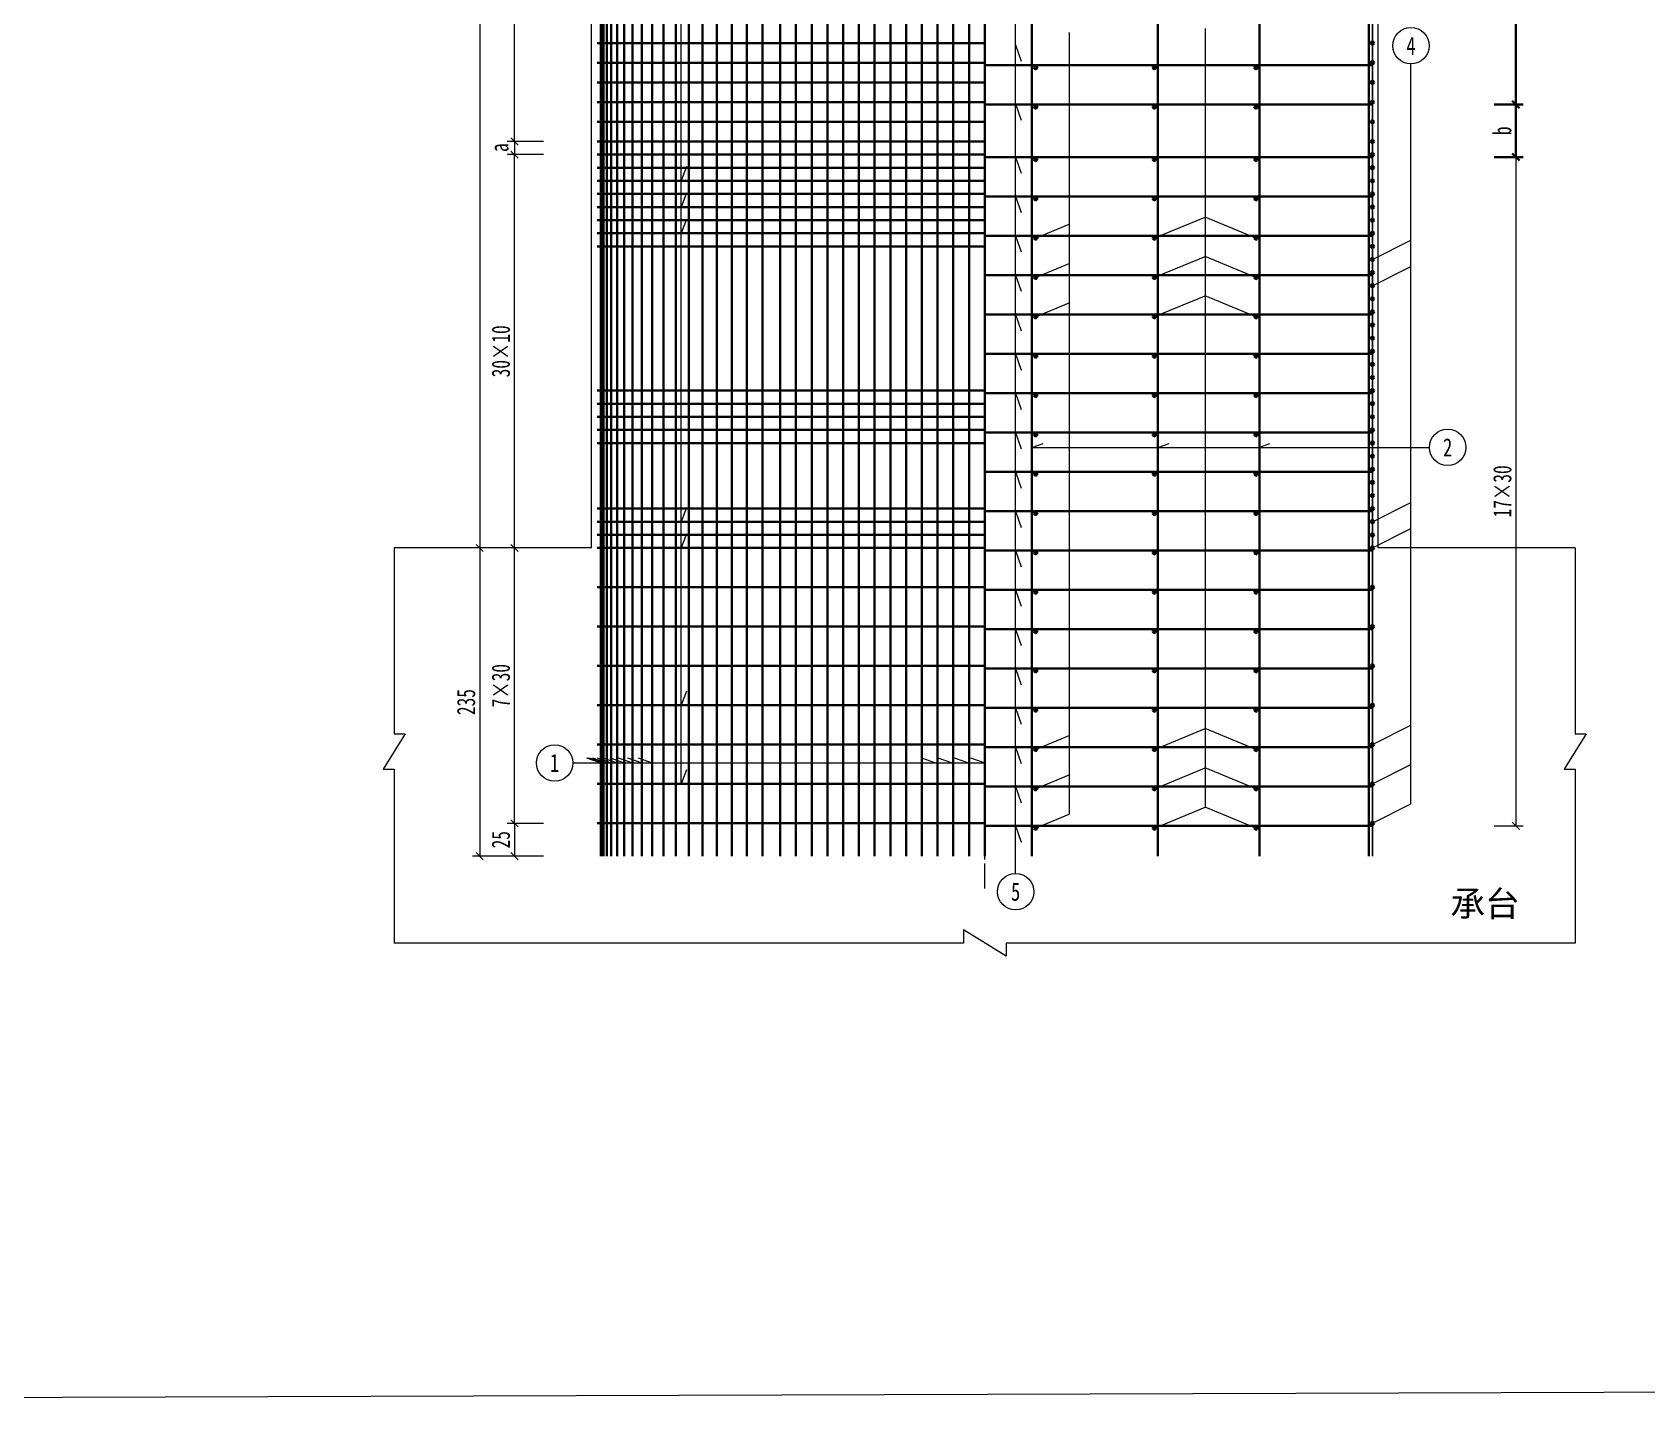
# Model space of a CAD drawing. Header units: millimetres. Extents: x 3400 to 11153, y 4569 to 11779.
# Drawn here: x 4631 to 5863, y 6168 to 7214 of the extents above; entities that cross this region are included whole.
import ezdxf
from ezdxf.enums import TextEntityAlignment as Align

# ---------------------------------------------------------------- set-up
doc = ezdxf.new("R2010")
doc.units = ezdxf.units.MM
doc.linetypes.add('CENTER2', pattern=[28.575, 19.05, -3.175, 3.175, -3.175])
doc.layers.get('0').update_dxf_attribs({"lineweight": 15})
doc.layers.get('Defpoints').update_dxf_attribs({"color": 8})
for name, color, linetype, lineweight in [('中心线', 2, 'CENTER2', 15), ('尺寸标注', 4, 'Continuous', 13), ('文本', 7, 'Continuous', 15), ('文本 @ 1', 7, 'Continuous', 15), ('标注', 4, 'Continuous', 13), ('细实线', 4, 'Continuous', 15), ('细线', 4, 'Continuous', 15), ('钢筋', 1, 'Continuous', 30)]:
    doc.layers.add(name, color=color, linetype=linetype, lineweight=lineweight)
doc.styles.add('111', font='仿宋_GB2312.ttf', dxfattribs={"width": 0.7})
doc.styles.add('Annotative', font='仿宋_GB2312.ttf')
doc.styles.add('FS', font='仿宋_GB2312.ttf', dxfattribs={"width": 0.75})
doc.dimstyles.new('200', dxfattribs={"dimscale": 0, "dimtxt": 2.5, "dimasz": 1, "dimexe": 1, "dimexo": 1, "dimgap": 0.6, "dimtad": 1, "dimdec": 1, "dimdsep": 46, "dimtxsty": '111', "dimblk": 'OBLIQUE', "dimcen": 0, "dimclrd": 4, "dimclre": 4, "dimclrt": 4, "dimadec": 1, "dimazin": 2, "dimtfac": 1, "dimtdec": 1, "dimtix": 1, "dimtmove": 2, "dimatfit": 3, "dimfxl": 4, "dimfxlon": 1, "dimtolj": 1, "dimlwd": -1, "dimlwe": -1, "dimarcsym": 0})

# ---------------------------------------------------------------- blocks, each defined once
blk = doc.blocks.new('DJ 22')
at = {"layer": '钢筋'}
h = blk.add_hatch(color=256, dxfattribs=at)
h.dxf.hatch_style = 1
h.paths.add_polyline_path([(1.3, 0, 1), (-1.3, 0, 1)])
blk.add_circle((0, 0), 1.25, dxfattribs=at)
blk = doc.blocks.new('_Oblique')
at = {"color": 0, "linetype": 'ByBlock', "lineweight": -2}
blk.add_line((-0.5, -0.5), (0.5, 0.5), dxfattribs=at)
blk = doc.blocks.new('*D6')
at = {"color": 4, "transparency": 16777216}
for p, q in [((5021.3, 7490.2), (4993.5, 7490.2)), ((4999.1, 7130.2), (4999.1, 7490.2)), ((5021.3, 7130.2), (4993.5, 7130.2))]:
    blk.add_line(p, q, dxfattribs=at)
at = {"layer": 'Defpoints', "color": 0, "transparency": 16777216}
for p in [(4999.1, 7490.2), (5062.2, 7490.2), (5062.2, 7130.2)]:
    blk.add_point(p, dxfattribs=at)
at = {"color": 4, "transparency": 16777216, "xscale": 5.555555555555556, "yscale": 5.555555555555556, "zscale": 5.555555555555556}
for p, rotation in [((4999.1, 7490.2), 90), ((4999.1, 7130.2), 270)]:
    blk.add_blockref('_Oblique', p, dxfattribs=dict(at, rotation=rotation))
at = {"color": 4, "transparency": 16777216, "insert": (4988.8, 7310.2), "char_height": 13.89, "attachment_point": 5, "rotation": 90, "style": '111'}
blk.add_mtext('\\A1;m×15', dxfattribs=at)
blk = doc.blocks.new('*D7')
at = {"color": 4, "transparency": 16777216}
for p, q in [((5021.3, 7120.2), (4993.5, 7120.2)), ((4999.1, 6820.2), (4999.1, 7120.2)), ((5021.3, 6820.2), (4993.5, 6820.2))]:
    blk.add_line(p, q, dxfattribs=at)
at = {"layer": 'Defpoints', "color": 0, "transparency": 16777216}
for p in [(4999.1, 7120.2), (5062.2, 7120.2), (5062.2, 6820.2)]:
    blk.add_point(p, dxfattribs=at)
at = {"color": 4, "transparency": 16777216, "xscale": 5.555555555555556, "yscale": 5.555555555555556, "zscale": 5.555555555555556}
for p, rotation in [((4999.1, 7120.2), 90), ((4999.1, 6820.2), 270)]:
    blk.add_blockref('_Oblique', p, dxfattribs=dict(at, rotation=rotation))
at = {"color": 4, "transparency": 16777216, "insert": (4988.8, 6970.2), "char_height": 13.89, "attachment_point": 5, "rotation": 90, "style": '111'}
blk.add_mtext('\\A1;30×10', dxfattribs=at)
blk = doc.blocks.new('*D8')
at = {"color": 4, "transparency": 16777216}
for p, q in [((5021.3, 6820.2), (4993.5, 6820.2)), ((4999.1, 6610.2), (4999.1, 6820.2)), ((5021.3, 6610.2), (4993.5, 6610.2))]:
    blk.add_line(p, q, dxfattribs=at)
at = {"layer": 'Defpoints', "color": 0, "transparency": 16777216}
for p in [(4999.1, 6820.2), (5062.2, 6820.2), (5062.2, 6610.2)]:
    blk.add_point(p, dxfattribs=at)
at = {"color": 4, "transparency": 16777216, "xscale": 5.555555555555556, "yscale": 5.555555555555556, "zscale": 5.555555555555556}
for p, rotation in [((4999.1, 6820.2), 90), ((4999.1, 6610.2), 270)]:
    blk.add_blockref('_Oblique', p, dxfattribs=dict(at, rotation=rotation))
at = {"color": 4, "transparency": 16777216, "insert": (4988.8, 6715.2), "char_height": 13.89, "attachment_point": 5, "rotation": 90, "style": '111'}
blk.add_mtext('\\A1;7×30', dxfattribs=at)
blk = doc.blocks.new('*D9')
at = {"color": 4, "transparency": 16777216}
for p, q in [((5021.3, 6610.2), (4993.5, 6610.2)), ((4999.1, 6610.2), (4999.1, 6585.2)), ((5021.3, 6585.2), (4993.5, 6585.2))]:
    blk.add_line(p, q, dxfattribs=at)
at = {"layer": 'Defpoints', "color": 0, "transparency": 16777216}
for p in [(5062.2, 6610.2), (4999.1, 6585.2), (5064.4, 6585.2)]:
    blk.add_point(p, dxfattribs=at)
at = {"color": 4, "transparency": 16777216, "xscale": 5.555555555555556, "yscale": 5.555555555555556, "zscale": 5.555555555555556}
for p, rotation in [((4999.1, 6610.2), 90), ((4999.1, 6585.2), 270)]:
    blk.add_blockref('_Oblique', p, dxfattribs=dict(at, rotation=rotation))
at = {"color": 4, "transparency": 16777216, "insert": (4988.8, 6597.7), "char_height": 13.89, "attachment_point": 5, "rotation": 90, "style": '111'}
blk.add_mtext('\\A1;25', dxfattribs=at)
blk = doc.blocks.new('*D10')
at = {"color": 4, "transparency": 16777216}
for p, q in [((4994.8, 6820.2), (4967.1, 6820.2)), ((4972.6, 6820.2), (4972.6, 6585.2)), ((4994.8, 6585.2), (4967.1, 6585.2))]:
    blk.add_line(p, q, dxfattribs=at)
at = {"layer": 'Defpoints', "color": 0, "transparency": 16777216}
for p in [(5035.7, 6820.2), (4972.6, 6585.2), (5064.4, 6585.2)]:
    blk.add_point(p, dxfattribs=at)
at = {"color": 4, "transparency": 16777216, "xscale": 5.555555555555556, "yscale": 5.555555555555556, "zscale": 5.555555555555556}
for p, rotation in [((4972.6, 6820.2), 90), ((4972.6, 6585.2), 270)]:
    blk.add_blockref('_Oblique', p, dxfattribs=dict(at, rotation=rotation))
at = {"color": 4, "transparency": 16777216, "insert": (4962.3, 6702.7), "char_height": 13.89, "attachment_point": 5, "rotation": 90, "style": '111'}
blk.add_mtext('\\A1;235', dxfattribs=at)
blk = doc.blocks.new('*D11')
at = {"color": 4, "transparency": 16777216}
for p, q in [((4994.8, 7695.2), (4967.1, 7695.2)), ((4972.6, 7695.2), (4972.6, 6820.2)), ((4994.8, 6820.2), (4967.1, 6820.2))]:
    blk.add_line(p, q, dxfattribs=at)
at = {"layer": 'Defpoints', "color": 0, "transparency": 16777216}
for p in [(5057.8, 7695.2), (4972.6, 6820.2), (5064.4, 6820.2)]:
    blk.add_point(p, dxfattribs=at)
at = {"color": 4, "transparency": 16777216, "xscale": 5.555555555555556, "yscale": 5.555555555555556, "zscale": 5.555555555555556}
for p, rotation in [((4972.6, 7695.2), 90), ((4972.6, 6820.2), 270)]:
    blk.add_blockref('_Oblique', p, dxfattribs=dict(at, rotation=rotation))
at = {"color": 4, "transparency": 16777216, "insert": (4962.3, 7257.7), "char_height": 13.89, "attachment_point": 5, "rotation": 90, "style": '111'}
blk.add_mtext('\\A1;H', dxfattribs=at)
blk = doc.blocks.new('*D12')
at = {"color": 4, "transparency": 16777216}
for p, q in [((5021.3, 7130.2), (4993.5, 7130.2)), ((4999.1, 7130.2), (4999.1, 7120.2)), ((5021.3, 7120.2), (4993.5, 7120.2))]:
    blk.add_line(p, q, dxfattribs=at)
at = {"layer": 'Defpoints', "color": 0, "transparency": 16777216}
for p in [(5062.2, 7130.2), (4999.1, 7120.2), (5062.2, 7120.2)]:
    blk.add_point(p, dxfattribs=at)
at = {"color": 4, "transparency": 16777216, "xscale": 5.555555555555556, "yscale": 5.555555555555556, "zscale": 5.555555555555556}
for p, rotation in [((4999.1, 7130.2), 90), ((4999.1, 7120.2), 270)]:
    blk.add_blockref('_Oblique', p, dxfattribs=dict(at, rotation=rotation))
at = {"color": 4, "transparency": 16777216, "insert": (4987.7, 7125.5), "char_height": 13.89, "attachment_point": 5, "rotation": 90, "style": '111'}
blk.add_mtext('\\A1;a', dxfattribs=at)
blk = doc.blocks.new('*D35')
at = {"layer": 'Defpoints', "color": 0, "transparency": 16777216}
for p in [(5626.1, 7473.4), (5629.5, 7158.4), (5762.8, 7158.4)]:
    blk.add_point(p, dxfattribs=at)
at = {"layer": '钢筋', "color": 4, "transparency": 16777216}
for p, q in [((5746.1, 7473.4), (5768.3, 7473.4)), ((5762.8, 7473.4), (5762.8, 7158.4)), ((5746.1, 7158.4), (5768.3, 7158.4))]:
    blk.add_line(p, q, dxfattribs=at)
at = {"layer": '钢筋', "color": 4, "transparency": 16777216, "xscale": 5.555555555555556, "yscale": 5.555555555555556, "zscale": 5.555555555555556}
for p, rotation in [((5762.8, 7473.4), 90), ((5762.8, 7158.4), 270)]:
    blk.add_blockref('_Oblique', p, dxfattribs=dict(at, rotation=rotation))
at = {"layer": '钢筋', "color": 4, "transparency": 16777216, "insert": (5752.5, 7315.9), "char_height": 13.89, "attachment_point": 5, "rotation": 90, "style": '111'}
blk.add_mtext('\\A1;n×30', dxfattribs=at)
blk = doc.blocks.new('*D36')
at = {"layer": 'Defpoints', "color": 0, "transparency": 16777216}
for p in [(5624.1, 7158.4), (5624.1, 7118.4), (5762.8, 7118.4)]:
    blk.add_point(p, dxfattribs=at)
at = {"layer": '钢筋', "color": 4, "transparency": 16777216}
for p, q in [((5746.1, 7158.4), (5768.3, 7158.4)), ((5762.8, 7158.4), (5762.8, 7118.4)), ((5746.1, 7118.4), (5768.3, 7118.4))]:
    blk.add_line(p, q, dxfattribs=at)
at = {"layer": '钢筋', "color": 4, "transparency": 16777216, "xscale": 5.555555555555556, "yscale": 5.555555555555556, "zscale": 5.555555555555556}
for p, rotation in [((5762.8, 7158.4), 90), ((5762.8, 7118.4), 270)]:
    blk.add_blockref('_Oblique', p, dxfattribs=dict(at, rotation=rotation))
at = {"layer": '钢筋', "color": 4, "transparency": 16777216, "insert": (5752.5, 7138.4), "char_height": 13.89, "attachment_point": 5, "rotation": 90, "style": '111'}
blk.add_mtext('\\A1;b', dxfattribs=at)
blk = doc.blocks.new('*D37')
at = {"color": 4, "transparency": 16777216}
for p, q in [((5746.1, 7118.4), (5768.3, 7118.4)), ((5762.8, 7118.4), (5762.8, 6608.4)), ((5746.1, 6608.4), (5768.3, 6608.4))]:
    blk.add_line(p, q, dxfattribs=at)
at = {"layer": 'Defpoints', "color": 0, "transparency": 16777216}
for p in [(5632.2, 7118.4), (5625.4, 6608.4), (5762.8, 6608.4)]:
    blk.add_point(p, dxfattribs=at)
at = {"color": 4, "transparency": 16777216, "xscale": 5.555555555555556, "yscale": 5.555555555555556, "zscale": 5.555555555555556}
for p, rotation in [((5762.8, 7118.4), 90), ((5762.8, 6608.4), 270)]:
    blk.add_blockref('_Oblique', p, dxfattribs=dict(at, rotation=rotation))
at = {"color": 4, "transparency": 16777216, "insert": (5752.5, 6863.4), "char_height": 13.89, "attachment_point": 5, "rotation": 90, "style": '111'}
blk.add_mtext('\\A1;17×30', dxfattribs=at)

msp = doc.modelspace()

# ---------------------------------------------------------------- linework, layer by layer
msp.add_lwpolyline([(3400.32, 8603.15), (8024.4, 8618.03), (8024.4, 6183.2), (3400.32, 6168.32)], close=True)
at = {"layer": 'Defpoints'}
msp.add_line((5653.36, 6585.23), (5653.36, 7294.73), dxfattribs=at)
at = {"layer": '中心线'}
msp.add_line((5357.78, 6560.39), (5357.78, 7294.73), dxfattribs=at)
at = {"layer": '尺寸标注'}
for centre in [(5682.78, 7203.24), (5710.76, 6896.94), (5029.79, 6656.26), (5381.29, 6558.08)]:
    msp.add_circle(centre, 13.89, dxfattribs=at)
at = {"layer": '标注'}
for p, q in [((5126.36, 6640.23), (5126.36, 7690.23)), ((5130.36, 7111.04), (5126.36, 7100.23)), ((5130.36, 7091.04), (5126.36, 7080.23)), ((5130.36, 7071.04), (5126.36, 7060.23)), ((5130.36, 6851.04), (5126.36, 6840.23)), ((5130.36, 6831.04), (5126.36, 6820.23)), ((5130.36, 6711.04), (5126.36, 6700.23)), ((5043.68, 6656.26), (5357.78, 6656.26)), ((5054.1, 6660.26), (5064.91, 6656.26)), ((5054.75, 6660.26), (5065.56, 6656.26)), ((5056.13, 6660.26), (5066.94, 6656.26)), ((5058.65, 6660.26), (5069.46, 6656.26)), ((5062.16, 6660.26), (5072.96, 6656.26)), ((5066.62, 6660.26), (5077.43, 6656.26)), ((5072.02, 6660.26), (5082.82, 6656.26)), ((5078.27, 6660.26), (5089.08, 6656.26)), ((5085.42, 6660.26), (5096.22, 6656.26)), ((5093.34, 6660.26), (5104.14, 6656.26)), ((5130.36, 6651.04), (5126.36, 6640.23)), ((5309.47, 6660.26), (5320.28, 6656.26)), ((5321.97, 6660.26), (5332.78, 6656.26)), ((5334.47, 6660.26), (5345.28, 6656.26)), ((5346.97, 6660.26), (5357.78, 6656.26))]:
    msp.add_line(p, q, dxfattribs=at)
at = {"layer": '细实线'}
for p, q in [((5057.78, 6820.23), (5057.78, 7294.73)), ((5657.78, 6820.23), (5657.78, 7294.73)), ((5682.78, 6624.96), (5682.78, 7189.35)), ((5653.36, 7040.23), (5682.78, 7054.96)), ((5653.36, 7020.23), (5682.78, 7034.96)), ((5653.36, 6840.23), (5682.78, 6854.96)), ((5653.36, 6820.23), (5682.78, 6834.96)), ((5057.78, 6820.23), (4907.37, 6820.23)), ((5807.93, 6820.23), (5657.78, 6820.23)), ((5653.36, 6670.23), (5682.78, 6684.96)), ((5653.36, 6640.23), (5682.78, 6654.96)), ((5653.36, 6610.23), (5682.78, 6624.96))]:
    msp.add_line(p, q, dxfattribs=at)
for points in [[(4907.37, 6820.23), (4907.37, 6678.57), (4915.74, 6678.57), (4898.99, 6651.57), (4907.37, 6651.57), (4907.37, 6518.82)], [(5807.93, 6820.23), (5807.93, 6678.57), (5816.31, 6678.57), (5799.56, 6651.57), (5807.93, 6651.57), (5807.93, 6518.82)], [(5807.93, 6518.82), (5373.98, 6518.82), (5373.98, 6508.77), (5341.58, 6528.87), (5341.58, 6518.82), (4907.37, 6518.82)]]:
    msp.add_lwpolyline(points, dxfattribs=at)
at = {"layer": '细线'}
for p, q in [((5381.29, 6571.97), (5381.29, 7628.39)), ((5525.78, 7216.34), (5525.78, 6622.61)), ((5381.29, 7203.86), (5385.48, 7191.42)), ((5422.14, 7213.42), (5422.14, 6617.19)), ((5381.29, 7158.86), (5385.48, 7146.42)), ((5381.29, 7118.39), (5385.48, 7105.95)), ((5381.29, 7088.39), (5385.48, 7075.95)), ((5396.49, 7056.55), (5422.14, 7067.19)), ((5487.89, 7056.89), (5525.78, 7072.61)), ((5564.49, 7056.55), (5525.78, 7072.61)), ((5381.29, 7058.39), (5385.48, 7045.95)), ((5487.89, 7026.89), (5525.78, 7042.61)), ((5564.49, 7026.55), (5525.78, 7042.61)), ((5396.49, 7026.55), (5422.14, 7037.19)), ((5381.29, 7028.39), (5385.48, 7015.95)), ((5396.49, 6996.55), (5422.14, 7007.19)), ((5487.89, 6996.89), (5525.78, 7012.61)), ((5564.49, 6996.55), (5525.78, 7012.61)), ((5381.29, 6998.39), (5385.48, 6985.95)), ((5381.29, 6968.39), (5385.48, 6955.95)), ((5381.29, 6938.39), (5385.48, 6925.95)), ((5381.29, 6908.39), (5385.48, 6895.95)), ((5393.78, 6896.94), (5402.37, 6899.83)), ((5393.78, 6896.94), (5696.87, 6896.94)), ((5489.78, 6896.94), (5498.37, 6899.83)), ((5566.65, 6896.94), (5575.25, 6899.83)), ((5381.29, 6878.39), (5385.48, 6865.95)), ((5381.29, 6848.39), (5385.48, 6835.95)), ((5381.29, 6818.39), (5385.48, 6805.95)), ((5381.29, 6788.39), (5385.48, 6775.95)), ((5381.29, 6758.39), (5385.48, 6745.95)), ((5381.29, 6728.39), (5385.48, 6715.95)), ((5381.29, 6698.39), (5385.48, 6685.95)), ((5396.49, 6666.55), (5422.14, 6677.19)), ((5487.89, 6666.89), (5525.78, 6682.61)), ((5564.49, 6666.55), (5525.78, 6682.61)), ((5381.29, 6668.39), (5385.48, 6655.95)), ((5487.89, 6636.89), (5525.78, 6652.61)), ((5564.49, 6636.55), (5525.78, 6652.61)), ((5381.29, 6638.39), (5385.48, 6625.95)), ((5396.49, 6636.55), (5422.14, 6647.19)), ((5396.49, 6606.55), (5422.14, 6617.19)), ((5487.89, 6606.89), (5525.78, 6622.61)), ((5564.49, 6606.55), (5525.78, 6622.61)), ((5381.29, 6608.39), (5385.48, 6595.95))]:
    msp.add_line(p, q, dxfattribs=at)
at = {"layer": '钢筋'}
for p, q in [((5064.91, 7294.73), (5064.91, 6585.23)), ((5065.41, 7294.73), (5065.41, 6585.23)), ((5066.94, 7294.73), (5066.94, 6585.23)), ((5069.46, 7294.73), (5069.46, 6585.23)), ((5072.96, 7294.73), (5072.96, 6585.23)), ((5077.43, 7294.73), (5077.43, 6585.23)), ((5082.82, 7294.73), (5082.82, 6585.23)), ((5089.08, 7294.73), (5089.08, 6585.23)), ((5096.22, 7294.73), (5096.22, 6585.23)), ((5104.14, 7294.73), (5104.14, 6585.23)), ((5112.79, 7294.73), (5112.79, 6585.23)), ((5122.12, 7294.73), (5122.12, 6585.23)), ((5132.06, 7294.73), (5132.06, 6585.23)), ((5142.54, 7294.73), (5142.54, 6585.23)), ((5153.48, 7294.73), (5153.48, 6585.23)), ((5164.8, 7294.73), (5164.8, 6585.23)), ((5176.44, 7294.73), (5176.44, 6585.23)), ((5188.29, 7294.73), (5188.29, 6585.23)), ((5201.78, 7294.73), (5201.78, 6585.23)), ((5213.78, 7294.73), (5213.78, 6585.23)), ((5225.78, 7294.73), (5225.78, 6585.23)), ((5237.78, 7294.73), (5237.78, 6585.23)), ((5249.78, 7294.73), (5249.78, 6585.23)), ((5261.78, 7294.73), (5261.78, 6585.23)), ((5273.78, 7294.73), (5273.78, 6585.23)), ((5285.78, 7294.73), (5285.78, 6585.23)), ((5297.78, 7294.73), (5297.78, 6585.23)), ((5309.78, 7294.73), (5309.78, 6585.23)), ((5321.78, 7294.73), (5321.78, 6585.23)), ((5333.78, 7294.73), (5333.78, 6585.23)), ((5345.78, 7294.73), (5345.78, 6585.23)), ((5357.78, 7294.73), (5357.78, 6585.23)), ((5393.78, 7294.73), (5393.78, 6585.23)), ((5489.78, 7294.73), (5489.78, 6585.23)), ((5567.2, 7294.73), (5567.2, 6585.23)), ((5650.65, 7294.73), (5650.65, 6585.23)), ((5062.2, 7205.23), (5357.78, 7205.23)), ((5062.2, 7190.23), (5357.78, 7190.23)), ((5653.36, 7188.39), (5357.78, 7188.39)), ((5062.2, 7175.23), (5357.78, 7175.23)), ((5062.2, 7160.23), (5357.78, 7160.23)), ((5653.36, 7158.39), (5357.78, 7158.39)), ((5062.2, 7145.23), (5357.78, 7145.23)), ((5062.2, 7130.23), (5357.78, 7130.23)), ((5062.2, 7120.23), (5357.78, 7120.23)), ((5653.36, 7118.39), (5357.78, 7118.39)), ((5062.2, 7110.23), (5357.78, 7110.23)), ((5062.2, 7100.23), (5357.78, 7100.23)), ((5062.2, 7090.23), (5357.78, 7090.23)), ((5062.2, 7080.23), (5357.78, 7080.23)), ((5653.36, 7088.39), (5357.78, 7088.39)), ((5062.2, 7070.23), (5357.78, 7070.23)), ((5062.2, 7060.23), (5357.78, 7060.23)), ((5653.36, 7058.39), (5357.78, 7058.39)), ((5062.2, 7050.23), (5357.78, 7050.23)), ((5653.36, 7028.39), (5357.78, 7028.39)), ((5653.36, 6998.39), (5357.78, 6998.39)), ((5653.36, 6968.39), (5357.78, 6968.39)), ((5062.2, 6940.23), (5357.78, 6940.23)), ((5653.36, 6938.39), (5357.78, 6938.39)), ((5062.2, 6930.23), (5357.78, 6930.23)), ((5062.2, 6920.23), (5357.78, 6920.23)), ((5062.2, 6910.23), (5357.78, 6910.23)), ((5653.36, 6908.39), (5357.78, 6908.39)), ((5062.2, 6900.23), (5357.78, 6900.23)), ((5653.36, 6878.39), (5357.78, 6878.39)), ((5062.2, 6850.23), (5357.78, 6850.23)), ((5653.36, 6848.39), (5357.78, 6848.39)), ((5062.2, 6840.23), (5357.78, 6840.23)), ((5062.2, 6830.23), (5357.78, 6830.23)), ((5062.07, 6820.23), (5357.65, 6820.23)), ((5062.2, 6820.23), (5357.78, 6820.23)), ((5653.36, 6818.39), (5357.78, 6818.39)), ((5062.2, 6790.23), (5357.78, 6790.23)), ((5357.78, 6788.39), (5653.13, 6788.39)), ((5062.2, 6760.23), (5357.78, 6760.23)), ((5357.78, 6758.39), (5653.13, 6758.39)), ((5062.2, 6730.23), (5357.78, 6730.23)), ((5357.78, 6728.39), (5653.13, 6728.39)), ((5062.2, 6700.23), (5357.78, 6700.23)), ((5357.78, 6698.39), (5653.13, 6698.39)), ((5062.2, 6670.23), (5357.78, 6670.23)), ((5357.78, 6668.39), (5653.13, 6668.39)), ((5062.2, 6640.23), (5357.78, 6640.23)), ((5357.78, 6638.39), (5653.13, 6638.39)), ((5062.2, 6610.23), (5357.78, 6610.23)), ((5357.78, 6608.39), (5653.13, 6608.39))]:
    msp.add_line(p, q, dxfattribs=at)

# ---------------------------------------------------------------- block references
for p in [(5653.36, 7205.23), (5653.36, 7190.23), (5653.36, 7175.23), (5653.36, 7160.23), (5653.36, 7145.23), (5653.36, 7130.23), (5653.36, 7120.23), (5653.36, 7110.23), (5653.36, 7100.23), (5653.36, 7090.23), (5653.36, 7080.23), (5653.36, 7070.23), (5653.36, 7060.23), (5653.36, 7050.23), (5653.36, 7040.23), (5653.36, 7030.23), (5653.36, 7020.23), (5653.36, 7010.23), (5653.36, 7000.23), (5653.36, 6990.23), (5653.36, 6980.23), (5653.36, 6970.23), (5653.36, 6960.23), (5653.36, 6950.23), (5653.36, 6940.23), (5653.36, 6930.23), (5653.36, 6920.23), (5653.36, 6910.23), (5653.36, 6900.23), (5653.36, 6890.23), (5653.36, 6880.23), (5653.36, 6870.23), (5653.36, 6860.23), (5653.36, 6850.23), (5653.36, 6840.23), (5653.36, 6830.23), (5653.36, 6820.23), (5653.36, 6790.23), (5653.36, 6760.23), (5653.36, 6730.23), (5653.36, 6700.23), (5653.36, 6670.23), (5653.36, 6640.23), (5653.36, 6610.23)]:
    msp.add_blockref('DJ 22', p)
at = {"xscale": -1, "rotation": 180}
for p in [(5396.49, 7186.55), (5487.07, 7186.55), (5564.49, 7186.55), (5396.49, 7156.55), (5487.07, 7156.55), (5564.49, 7156.55), (5396.49, 7116.55), (5487.07, 7116.55), (5564.49, 7116.55), (5396.49, 7086.55), (5487.07, 7086.55), (5564.49, 7086.55), (5396.49, 7056.55), (5487.07, 7056.55), (5564.49, 7056.55), (5396.49, 7026.55), (5487.07, 7026.55), (5564.49, 7026.55), (5396.49, 6996.55), (5487.07, 6996.55), (5564.49, 6996.55), (5396.49, 6966.55), (5487.07, 6966.55), (5564.49, 6966.55), (5396.49, 6936.55), (5487.07, 6936.55), (5564.49, 6936.55), (5396.49, 6906.55), (5487.07, 6906.55), (5564.49, 6906.55), (5396.49, 6876.55), (5487.07, 6876.55), (5564.49, 6876.55), (5396.49, 6846.55), (5487.07, 6846.55), (5564.49, 6846.55), (5396.49, 6816.55), (5487.07, 6816.55), (5564.49, 6816.55), (5396.49, 6786.55), (5487.07, 6786.55), (5564.49, 6786.55), (5396.49, 6756.55), (5487.07, 6756.55), (5564.49, 6756.55), (5396.49, 6726.55), (5487.07, 6726.55), (5564.49, 6726.55), (5396.49, 6696.55), (5487.07, 6696.55), (5564.49, 6696.55), (5396.49, 6666.55), (5487.07, 6666.55), (5564.49, 6666.55), (5396.49, 6636.55), (5487.07, 6636.55), (5564.49, 6636.55), (5396.49, 6606.55), (5487.07, 6606.55), (5564.49, 6606.55)]:
    msp.add_blockref('DJ 22', p, dxfattribs=at)

# ---------------------------------------------------------------- texts
at = {"layer": '文本', "color": 4, "style": 'FS', "width": 0.75}
for s, p in [('4', (5682.78, 7203.24)), ('2', (5710.76, 6896.94)), ('1', (5029.79, 6656.26)), ('5', (5381.29, 6558.08))]:
    msp.add_text(s, height=13.89, dxfattribs=at).set_placement(p, align=Align.MIDDLE_CENTER)
at = {"layer": '文本 @ 1', "insert": (5712.75, 6558.65), "char_height": 19.444, "attachment_point": 1, "style": 'Annotative'}
msp.add_mtext_dynamic_manual_height_columns('承台', width=89.1141, gutter_width=1, heights=[0], dxfattribs=at)

# ---------------------------------------------------------------- dimensions: what is measured, and where the dimension line sits
for base, p1, p2, text, override, picture, middle in [((4972.63, 6820.23), (5057.78, 7695.23), (5064.37, 6820.23), 'H', {"dimscale": 5.555556, "dimtxsty": '111', "dimblk": 'Oblique'}, '*D11', (4962.35, 7257.73)), ((4999.1, 7490.23), (5062.2, 7130.23), (5062.2, 7490.23), 'm×15', {"dimscale": 5.555556, "dimtxsty": '111', "dimblk": 'Oblique'}, '*D6', (4988.82, 7310.23)), ((4999.1, 7120.23), (5062.2, 6820.23), (5062.2, 7120.23), '30×10', {"dimscale": 5.555556, "dimtxsty": '111', "dimblk": 'Oblique'}, '*D7', (4988.82, 6970.23)), ((5762.75, 6608.39), (5632.25, 7118.39), (5625.41, 6608.39), '17×30', {"dimscale": 5.555556, "dimfxl": 3, "dimarcsym": 1}, '*D37', (5752.48, 6863.39)), ((4999.1, 6820.23), (5062.2, 6610.23), (5062.2, 6820.23), '7×30', {"dimscale": 5.555556, "dimtxsty": '111', "dimblk": 'Oblique'}, '*D8', (4988.82, 6715.23))]:
    dim = msp.add_linear_dim(base=base, p1=p1, p2=p2, angle=90, text=text, dimstyle='200', override=override)
    dim.commit()
    dim.dimension.update_dxf_attribs({"geometry": picture, "text_midpoint": middle})
dim = msp.add_linear_dim(base=(4999.1, 7120.23), p1=(5062.2, 7130.23), p2=(5062.2, 7120.23), angle=90, text='a', dimstyle='200', override={"dimscale": 5.555556})
dim.commit()
dim.dimension.update_dxf_attribs({"geometry": '*D12', "text_midpoint": (4987.68, 7125.52), "dimtype": 160})
for base, p1, picture, middle in [((4972.63, 6585.23), (5035.72, 6820.23), '*D10', (4962.35, 6702.73)), ((4999.1, 6585.23), (5062.2, 6610.23), '*D9', (4988.82, 6597.73))]:
    dim = msp.add_linear_dim(base=base, p1=p1, p2=(5064.37, 6585.23), angle=90, dimstyle='200', override={"dimscale": 5.555556, "dimblk": 'Oblique'})
    dim.commit()
    dim.dimension.update_dxf_attribs({"geometry": picture, "text_midpoint": middle})
at = {"layer": '钢筋'}
for base, p1, p2, text, picture, middle in [((5762.75, 7158.39), (5626.08, 7473.39), (5629.5, 7158.39), 'n×30', '*D35', (5752.48, 7315.89)), ((5762.75, 7118.39), (5624.08, 7158.39), (5624.08, 7118.39), 'b', '*D36', (5752.48, 7138.39))]:
    dim = msp.add_linear_dim(base=base, p1=p1, p2=p2, angle=90, text=text, dimstyle='200', override={"dimscale": 5.555556, "dimfxl": 3, "dimarcsym": 1}, dxfattribs=at)
    dim.commit()
    dim.dimension.update_dxf_attribs({"geometry": picture, "text_midpoint": middle})

doc.saveas('drawing.dxf')
